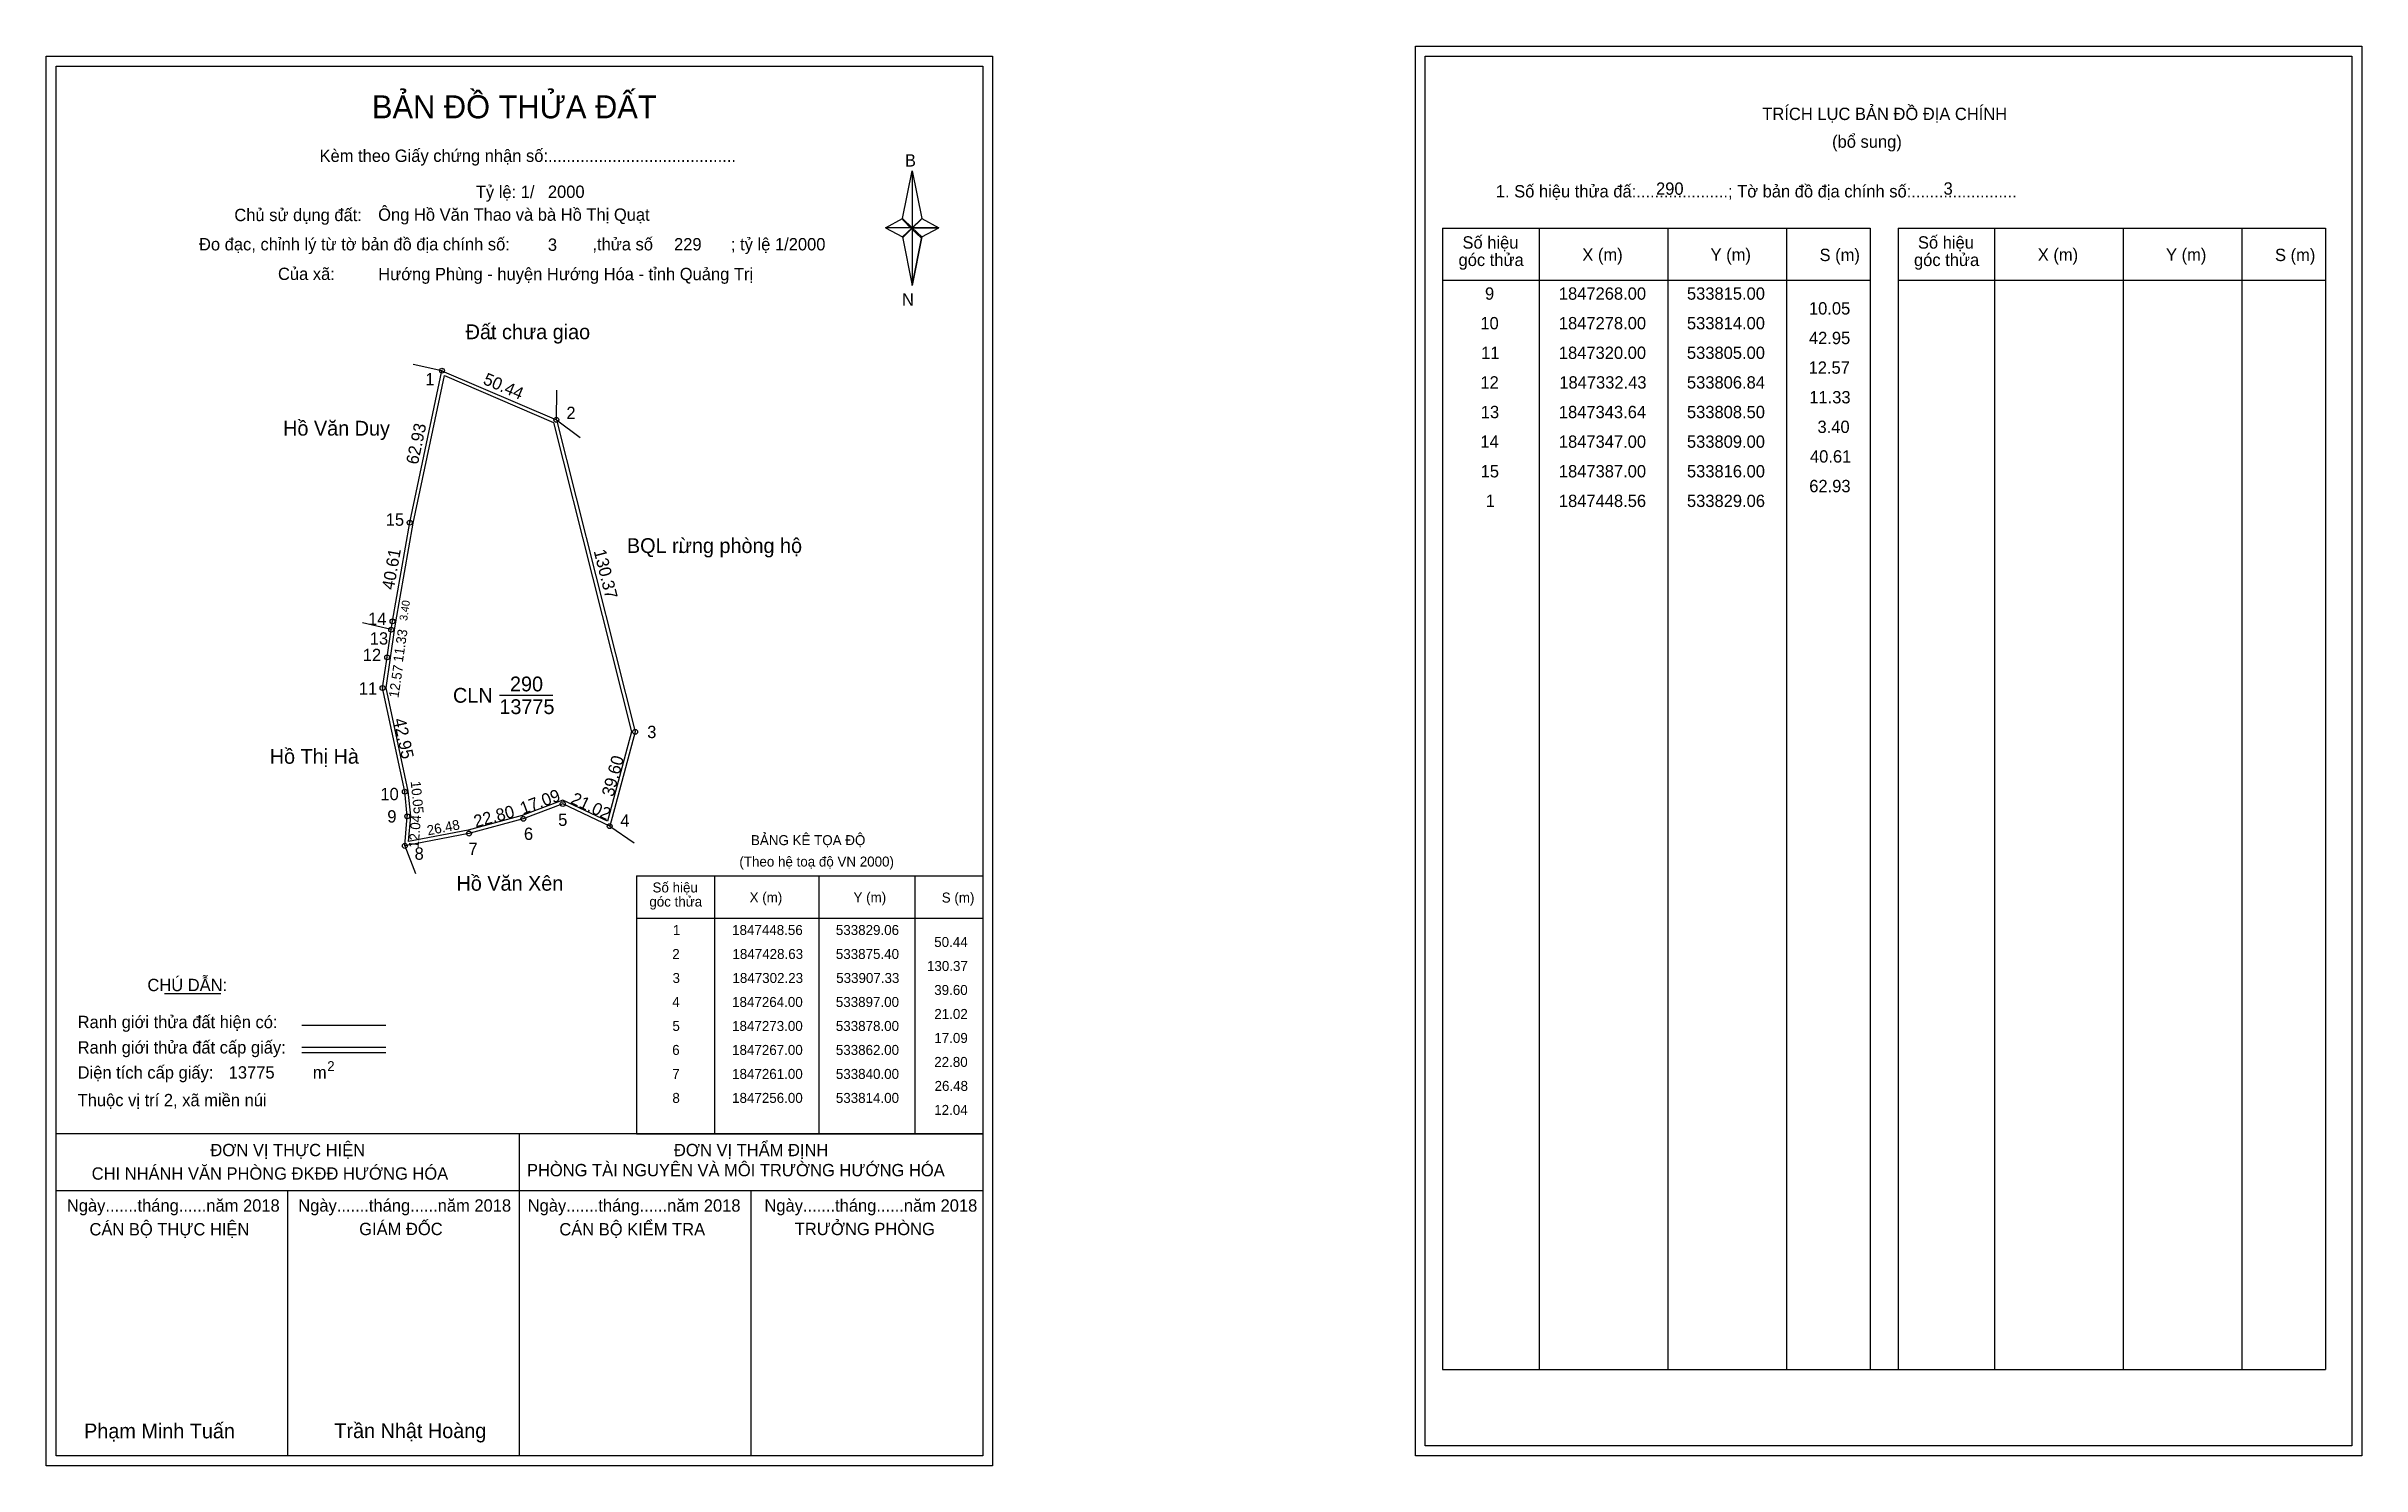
# Model space of a CAD drawing. Extents: x 533669 to 534607, y 1847005 to 1847580.
import ezdxf

# ---------------------------------------------------------------- set-up
doc = ezdxf.new("R2010")
doc.units = 0
for name, color, linetype in [('Level 1', 7, 'Continuous'), ('Level 10', 7, 'Continuous'), ('Level 11', 7, 'Continuous'), ('Level 13', 7, 'Continuous'), ('Level 27', 7, 'Continuous'), ('Level 3', 7, 'Continuous'), ('Level 36', 7, 'Continuous'), ('Level 49', 7, 'Continuous'), ('Level 53', 7, 'Continuous'), ('Level 55', 7, 'Continuous'), ('Level 6', 7, 'Continuous'), ('Level 60', 7, 'Continuous'), ('Level 63', 7, 'Continuous'), ('Level 9', 7, 'Continuous')]:
    doc.layers.add(name, color=color, linetype=linetype)

msp = doc.modelspace()

# ---------------------------------------------------------------- linework, layer by layer
at = {"layer": 'Level 1'}
for p, q in [((534227.4, 1847576.01), (534227.4, 1847576.01)), ((533672.76, 1847572.01), (533672.76, 1847572.01)), ((534015.6, 1847510.24), (534019.54, 1847529.52)), ((534019.54, 1847529.52), (534019.54, 1847506.47)), ((534019.54, 1847529.52), (534023.47, 1847510.24)), ((534008.71, 1847506.47), (534015.6, 1847510.24)), ((534015.6, 1847510.24), (534019.54, 1847506.47)), ((534019.24, 1847506.04), (534015.6, 1847509.8)), ((534023.18, 1847509.8), (534019.24, 1847506.04)), ((534019.24, 1847506.04), (534023.18, 1847509.8)), ((534023.47, 1847510.24), (534019.54, 1847506.47)), ((534019.54, 1847506.47), (534015.6, 1847502.79)), ((534019.24, 1847506.04), (534015.6, 1847502.35)), ((534015.6, 1847502.35), (534019.24, 1847506.04)), ((534015.6, 1847502.79), (534019.54, 1847483.07)), ((534023.18, 1847502.35), (534019.24, 1847506.04)), ((534019.54, 1847506.47), (534019.54, 1847483.07)), ((534019.54, 1847506.47), (534030.36, 1847506.47)), ((534019.54, 1847506.47), (534023.47, 1847502.79)), ((534023.47, 1847502.79), (534019.54, 1847483.07)), ((534023.47, 1847502.79), (534030.36, 1847506.47)), ((534234.47, 1847506.3), (534407.67, 1847506.3)), ((534273.65, 1847043.77), (534273.65, 1847506.3)), ((534325.79, 1847043.77), (534325.79, 1847506.3)), ((534373.74, 1847506.3), (534373.74, 1847043.77)), ((534407.67, 1847506.3), (534407.67, 1847043.77)), ((534418.98, 1847506.3), (534592.19, 1847506.3)), ((534458.16, 1847043.77), (534458.16, 1847506.3)), ((534510.31, 1847043.77), (534510.31, 1847506.3)), ((534558.25, 1847506.3), (534558.25, 1847043.77)), ((534592.19, 1847506.3), (534592.19, 1847043.77)), ((534234.47, 1847485.24), (534407.67, 1847485.24)), ((534418.98, 1847485.24), (534592.19, 1847485.24)), ((533907.85, 1847243.84), (534048.15, 1847243.84)), ((533939.59, 1847139.31), (533939.59, 1847243.84)), ((533981.83, 1847139.31), (533981.83, 1847243.84)), ((534020.66, 1847243.84), (534020.66, 1847139.31)), ((533907.85, 1847226.78), (534048.15, 1847226.78)), ((533716.59, 1847196.14), (533739.4, 1847196.14)), ((533772.32, 1847183.33), (533806.35, 1847183.33)), ((533772.32, 1847174.43), (533806.35, 1847174.43)), ((533772.32, 1847172.24), (533806.35, 1847172.24)), ((533886.41, 1847139.3), (533672.75, 1847139.3)), ((534048.15, 1847139.3), (533838.47, 1847139.3)), ((533860.45, 1847008.86), (533860.45, 1847139.3)), ((533907.85, 1847139.3), (534048.15, 1847139.3)), ((534048.15, 1847116.2), (533672.75, 1847116.2)), ((533766.6, 1847008.86), (533766.6, 1847116.2)), ((533954.3, 1847008.86), (533954.3, 1847116.2)), ((534234.47, 1847043.77), (534592.19, 1847043.77)), ((534602.8, 1847012.86), (534602.8, 1847012.86)), ((534048.15, 1847008.86), (534048.15, 1847008.86))]:
    msp.add_line(p, q, dxfattribs=at)
for points in [[(534015.6, 1847510.24), (534019.54, 1847529.52), (534019.54, 1847506.47)], [(534019.54, 1847506.47), (534023.47, 1847510.24), (534030.36, 1847506.47)], [(534008.71, 1847506.47), (534015.6, 1847502.79), (534019.54, 1847506.47)], [(534019.54, 1847506.47), (534019.54, 1847483.07), (534023.47, 1847502.79)]]:
    msp.add_lwpolyline(points, close=True, dxfattribs=at)
at = {"layer": 'Level 10'}
for points in [[(533907.33, 1847302.23), (533897, 1847264), (533878, 1847273), (533862, 1847267), (533840, 1847261), (533814, 1847256), (533815, 1847268), (533814, 1847278), (533805, 1847320), (533806.84, 1847332.43), (533808.5, 1847343.64), (533809, 1847347), (533816, 1847387), (533829.06, 1847448.56), (533875.4, 1847428.63)], [(533905.88, 1847302.24), (533896.09, 1847265.98), (533878.06, 1847274.52), (533861.57, 1847268.33), (533839.68, 1847262.36), (533815.55, 1847257.72), (533816.41, 1847268.01), (533815.39, 1847278.22), (533806.42, 1847320.05), (533808.22, 1847332.22), (533809.88, 1847343.43), (533810.38, 1847346.78), (533817.37, 1847386.73), (533830.08, 1847446.6), (533874.21, 1847427.62)]]:
    msp.add_lwpolyline(points, close=True, dxfattribs=at)
at = {"layer": 'Level 11'}
for centre in [(533829.06, 1847448.56), (533875.4, 1847428.63), (533816, 1847387), (533808.5, 1847343.64), (533809, 1847347), (533806.84, 1847332.43), (533805, 1847320), (533907.33, 1847302.23), (533907.33, 1847302.23), (533814, 1847278), (533815, 1847268), (533862, 1847267), (533878, 1847273), (533814, 1847256), (533840, 1847261), (533897, 1847264)]:
    msp.add_circle(centre, 1, dxfattribs=at)
at = {"layer": 'Level 27'}
for p, q in [((533829.06, 1847448.56), (533817.34, 1847451.12)), ((533875.4, 1847428.63), (533875.65, 1847440.63)), ((533875.4, 1847428.63), (533885.06, 1847421.51)), ((533808.5, 1847343.64), (533796.83, 1847346.44)), ((533897, 1847264), (533906.93, 1847257.26)), ((533814, 1847256), (533818.31, 1847244.8))]:
    msp.add_line(p, q, dxfattribs=at)
at = {"layer": 'Level 3'}
for p, q in [((534234.47, 1847506.3), (534234.47, 1847043.77)), ((534418.98, 1847506.3), (534418.98, 1847043.77)), ((533907.85, 1847243.84), (533907.85, 1847139.31))]:
    msp.add_line(p, q, dxfattribs=at)
at = {"layer": 'Level 63'}
for points in [[(533668.75, 1847576.01), (534052.15, 1847576.01), (534052.15, 1847004.86), (533668.75, 1847004.86)], [(534223.41, 1847580.01), (534606.81, 1847580.01), (534606.81, 1847008.86), (534223.41, 1847008.86)], [(534227.41, 1847576.01), (534602.81, 1847576.01), (534602.81, 1847012.86), (534227.41, 1847012.86)], [(533672.75, 1847572.01), (534048.15, 1847572.01), (534048.15, 1847008.86), (533672.75, 1847008.86)]]:
    msp.add_lwpolyline(points, close=True, dxfattribs=at)
at = {"layer": 'Level 9'}
msp.add_line((533852.31, 1847317.02), (533873.91, 1847317.02), dxfattribs=at)

# ---------------------------------------------------------------- texts
at = {"layer": 'Level 1'}
for s, height, p in [('BẢN ĐỒ THỬA ĐẤT', 9.3313, (533800.69, 1847550.82)), ('TRÍCH LỤC BẢN ĐỒ ĐỊA CHÍNH', 5, (534363.99, 1847550.13)), ('Kèm theo Giấy chứng nhận số:.........................................', 5, (533779.45, 1847533.16)), ('(bổ sung)', 5, (534392.24, 1847538.89)), ('B', 5, (534016.62, 1847531.28)), ('1. Số hiệu thửa đấ:....................; Tờ bản đồ địa chính số:.......................', 5, (534256.02, 1847518.77)), ('Chủ sử dụng đất:', 5, (533744.93, 1847509.17)), ('Đo đạc, chỉnh lý từ tờ bản đồ địa chính số:                  ,thửa số                 ; tỷ lệ 1/2000', 5, (533730.62, 1847497.31)), ('Số hiệu', 5, (534242.5, 1847498.03)), ('Số hiệu', 5, (534427.02, 1847498.03)), ('góc thửa', 5, (534240.91, 1847490.97)), ('X (m)', 5, (534291.06, 1847493.08)), ('Y (m)', 5, (534343.02, 1847493.08)), ('S (m)', 5, (534387.17, 1847492.98)), ('góc thửa', 5, (534425.43, 1847490.97)), ('X (m)', 5, (534475.58, 1847493.08)), ('Y (m)', 5, (534527.53, 1847493.08)), ('S (m)', 5, (534571.69, 1847492.98)), ('Của xã:', 5, (533762.61, 1847485.31)), ('N', 5, (534015.42, 1847474.94)), ('BẢNG KÊ TỌA ĐỘ', 4.05, (533954.24, 1847256.31)), ('(Theo hệ toạ độ VN 2000)', 4.05, (533949.54, 1847247.63)), ('Số hiệu', 4.05, (533914.36, 1847237.14)), ('góc thửa', 4.05, (533913.07, 1847231.42)), ('X (m)', 4.05, (533953.69, 1847233.13)), ('Y (m)', 4.05, (533995.78, 1847233.13)), ('S (m)', 4.05, (534031.54, 1847233.05)), ('CHÚ DẪN:', 5, (533709.71, 1847197.15)), ('Ranh giới thửa đất hiện có:', 5, (533681.45, 1847182.15)), ('Ranh giới thửa đất cấp giấy:', 5, (533681.45, 1847171.87)), ('Diện tích cấp giấy:', 5, (533681.45, 1847161.71)), ('m', 5, (533776.76, 1847161.75)), ('2', 4, (533782.56, 1847164.77)), ('Thuộc vị trí 2, xã miền núi', 5, (533681.45, 1847150.51)), ('ĐƠN VỊ THỰC HIỆN', 5, (533735.22, 1847130.27)), ('ĐƠN VỊ THẨM ĐỊNH', 5, (533923.03, 1847130.27)), ('CHI NHÁNH VĂN PHÒNG ĐKĐĐ HƯỚNG HÓA', 5, (533687.14, 1847120.75)), ('PHÒNG TÀI NGUYÊN VÀ MÔI TRƯỜNG HƯỚNG HÓA', 5, (533863.48, 1847122.13)), ('Ngày.......tháng......năm 2018', 5, (533677.09, 1847107.8)), ('Ngày.......tháng......năm 2018', 5, (533770.83, 1847107.8)), ('Ngày.......tháng......năm 2018', 5, (533863.78, 1847107.8)), ('Ngày.......tháng......năm 2018', 5, (533959.7, 1847107.8)), ('CÁN BỘ THỰC HIỆN', 5, (533686.25, 1847098.17)), ('GIÁM ĐỐC', 5, (533795.52, 1847098.29)), ('CÁN BỘ KIỂM TRA', 5, (533876.6, 1847098.17)), ('TRƯỞNG PHÒNG', 5, (533971.98, 1847098.29)), ('Phạm Minh Tuấn', 6, (533684.07, 1847015.94)), ('Trần Nhật Hoàng', 6, (533785.46, 1847016.04))]:
    msp.add_text(s, height=height, dxfattribs=at).set_placement(p)
at = {"layer": 'Level 11'}
msp.add_text('Tỷ lệ: 1/', height=5, dxfattribs=at).set_placement((533842.77, 1847518.53))
at = {"layer": 'Level 13'}
for s, p in [('290', (533856.62, 1847318.62)), ('CLN', (533833.52, 1847314.02)), ('13775', (533852.32, 1847309.42))]:
    msp.add_text(s, height=6, dxfattribs=at).set_placement(p)
at = {"layer": 'Level 36'}
for p in [(533847.92, 1847461.32), (533924.47, 1847374.68)]:
    msp.add_text('.', height=6, dxfattribs=at).set_placement(p)
at = {"layer": 'Level 49'}
for s, height, rotation, p in [('50.44', 5, 336.72833, (533845.34, 1847443.3)), ('62.93', 5, 78.02225, (533819.3, 1847410.28)), ('40.61', 5, 80.07375, (533809.57, 1847359.54)), ('130.37', 5, 284.17694, (533890.47, 1847375.51)), ('3.40', 3.2, 81.53595, (533814.92, 1847347.05)), ('11.33', 4, 81.57674, (533813.18, 1847330.22)), ('12.57', 4, 81.57971, (533811.4, 1847315.81)), ('42.95', 5, 282.09476, (533809.37, 1847307.22)), ('39.60', 5, 74.87939, (533898.49, 1847275.64)), ('10.05', 4, 275.71059, (533816.36, 1847282.13)), ('17.09', 5, 20.55605, (533861.8, 1847268.64)), ('21.02', 5, 334.65382, (533880.81, 1847273.44)), ('12.04', 4, 85.23636, (533819.54, 1847255.01)), ('26.48', 4, 10.88553, (533823.38, 1847260.24)), ('22.80', 5, 15.25512, (533842.69, 1847263.39))]:
    msp.add_text(s, height=height, rotation=rotation, dxfattribs=at).set_placement(p)
at = {"layer": 'Level 53'}
for s, height, p in [('9', 5, (534251.62, 1847477.32)), ('1847268.00', 5, (534281.55, 1847477.32)), ('533815.00', 5, (534333.44, 1847477.32)), ('10.05', 5, (534382.87, 1847471.32)), ('10', 5, (534249.75, 1847465.32)), ('1847278.00', 5, (534281.55, 1847465.32)), ('533814.00', 5, (534333.44, 1847465.32)), ('42.95', 5, (534382.87, 1847459.32)), ('11', 5, (534250.07, 1847453.32)), ('1847320.00', 5, (534281.55, 1847453.32)), ('533805.00', 5, (534333.44, 1847453.32)), ('12', 5, (534249.77, 1847441.32)), ('1847332.43', 5, (534281.73, 1847441.32)), ('533806.84', 5, (534333.44, 1847441.32)), ('12.57', 5, (534382.72, 1847447.32)), ('11.33', 5, (534383, 1847435.32)), ('13', 5, (534249.92, 1847429.32)), ('1847343.64', 5, (534281.55, 1847429.32)), ('533808.50', 5, (534333.44, 1847429.32)), ('3.40', 5, (534386.34, 1847423.32)), ('14', 5, (534249.74, 1847417.32)), ('1847347.00', 5, (534281.55, 1847417.32)), ('533809.00', 5, (534333.44, 1847417.32)), ('40.61', 5, (534383.29, 1847411.32)), ('15', 5, (534249.86, 1847405.32)), ('1847387.00', 5, (534281.55, 1847405.32)), ('533816.00', 5, (534333.44, 1847405.32)), ('1', 5, (534251.91, 1847393.32)), ('1847448.56', 5, (534281.56, 1847393.32)), ('533829.06', 5, (534333.45, 1847393.32)), ('62.93', 5, (534383, 1847399.32)), ('1', 4.05, (533922.59, 1847219.9)), ('1847448.56', 4.05, (533946.61, 1847219.9)), ('533829.06', 4.05, (533988.64, 1847219.9)), ('50.44', 4.05, (534028.48, 1847215.04)), ('2', 4.05, (533922.35, 1847210.18)), ('1847428.63', 4.05, (533946.74, 1847210.18)), ('533875.40', 4.05, (533988.63, 1847210.18)), ('3', 4.05, (533922.47, 1847200.46)), ('1847302.23', 4.05, (533946.74, 1847200.46)), ('533907.33', 4.05, (533988.77, 1847200.46)), ('130.37', 4.05, (534025.55, 1847205.32)), ('4', 4.05, (533922.33, 1847190.74)), ('1847264.00', 4.05, (533946.6, 1847190.74)), ('533897.00', 4.05, (533988.63, 1847190.74)), ('39.60', 4.05, (534028.49, 1847195.6)), ('5', 4.05, (533922.42, 1847181.02)), ('1847273.00', 4.05, (533946.6, 1847181.02)), ('533878.00', 4.05, (533988.63, 1847181.02)), ('21.02', 4.05, (534028.52, 1847185.88)), ('6', 4.05, (533922.34, 1847171.3)), ('1847267.00', 4.05, (533946.6, 1847171.3)), ('533862.00', 4.05, (533988.63, 1847171.3)), ('17.09', 4.05, (534028.53, 1847176.16)), ('7', 4.05, (533922.36, 1847161.58)), ('1847261.00', 4.05, (533946.6, 1847161.58)), ('533840.00', 4.05, (533988.63, 1847161.58)), ('22.80', 4.05, (534028.49, 1847166.44)), ('8', 4.05, (533922.4, 1847151.86)), ('1847256.00', 4.05, (533946.6, 1847151.86)), ('533814.00', 4.05, (533988.63, 1847151.86)), ('26.48', 4.05, (534028.62, 1847156.72)), ('12.04', 4.05, (534028.48, 1847147))]:
    msp.add_text(s, height=height, dxfattribs=at).set_placement(p)
at = {"layer": 'Level 55'}
for s, height, p in [('289', 0.22, (533828.82, 1847448.34)), ('1', 0.8, (533828.84, 1847448.56)), ('0', 0.22, (533828.98, 1847448.34)), ('0', 0.22, (533828.98, 1847448.34)), ('2', 0.8, (533875.13, 1847428.63)), ('0', 0.22, (533875.32, 1847428.41)), ('0', 0.22, (533875.32, 1847428.41)), ('0', 0.22, (533875.32, 1847428.41)), ('0', 0.22, (533875.32, 1847428.41)), ('15', 0.8, (533815.45, 1847387)), ('289', 0.22, (533815.76, 1847386.78)), ('13', 0.8, (533807.96, 1847343.64)), ('289', 0.22, (533808.26, 1847343.42)), ('291', 0.22, (533808.28, 1847343.42)), ('14', 0.8, (533808.43, 1847347)), ('289', 0.22, (533808.76, 1847346.78)), ('12', 0.8, (533806.27, 1847332.43)), ('291', 0.22, (533806.62, 1847332.21)), ('11', 0.8, (533804.48, 1847320)), ('291', 0.22, (533804.78, 1847319.78)), ('3', 0.8, (533907.08, 1847302.23)), ('0', 0.22, (533907.25, 1847302.01)), ('0', 0.22, (533907.25, 1847302.01)), ('10', 0.8, (533813.43, 1847278)), ('291', 0.22, (533813.78, 1847277.78)), ('9', 0.8, (533814.73, 1847268)), ('291', 0.22, (533814.78, 1847267.78)), ('6', 0.8, (533861.73, 1847267)), ('292', 0.22, (533861.76, 1847266.78)), ('292', 0.22, (533877.76, 1847272.78)), ('5', 0.8, (533877.74, 1847273)), ('8', 0.8, (533813.74, 1847256)), ('292', 0.22, (533839.76, 1847260.78)), ('7', 0.8, (533839.73, 1847261)), ('4', 0.8, (533896.72, 1847264)), ('292', 0.22, (533896.76, 1847263.78)), ('0', 0.22, (533896.92, 1847263.78)), ('0', 0.22, (533896.92, 1847263.78)), ('292', 0.22, (533813.76, 1847255.78)), ('291', 0.22, (533813.78, 1847255.78))]:
    msp.add_text(s, height=height, dxfattribs=at).set_placement(p)
at = {"layer": 'Level 6'}
for s, p in [('2000', (533871.96, 1847518.57)), ('290', (534320.92, 1847519.85)), ('3', (534437.41, 1847519.89)), ('Ông Hồ Văn Thao và bà Hồ Thị Quạt', (533803.2, 1847509.31)), ('3', (533871.96, 1847497.13)), ('229', (533923.07, 1847497.29)), ('Hướng Phùng - huyện Hướng Hóa - tỉnh Quảng Trị', (533803.23, 1847485.23)), ('13775', (533742.64, 1847161.72))]:
    msp.add_text(s, height=5, dxfattribs=at).set_placement(p)
at = {"layer": 'Level 60'}
for s, p in [('Đất chưa giao', (533838.65, 1847461.32)), ('Hồ Văn Duy', (533764.7, 1847422.25)), ('BQL rừng phòng hộ', (533903.99, 1847374.68)), ('Hồ Thị Hà', (533759.27, 1847289.3)), ('Hồ Văn Xên', (533834.94, 1847237.85))]:
    msp.add_text(s, height=6, dxfattribs=at).set_placement(p)
at = {"layer": 'Level 9'}
for s, p in [('1', (533822.29, 1847442.59)), ('2', (533879.45, 1847428.95)), ('15', (533806.27, 1847385.72)), ('14', (533799.12, 1847345.52)), ('13', (533799.81, 1847337.56)), ('12', (533796.97, 1847330.87)), ('11', (533795.36, 1847317.29)), ('3', (533912.19, 1847299.68)), ('10', (533804.11, 1847274.51)), ('9', (533806.91, 1847265.45)), ('5', (533876.13, 1847264.11)), ('4', (533901.28, 1847263.73)), ('7', (533839.77, 1847252.27)), ('6', (533862.26, 1847258.41)), ('8', (533817.96, 1847250.39))]:
    msp.add_text(s, height=5, dxfattribs=at).set_placement(p)

doc.saveas('drawing.dxf')
